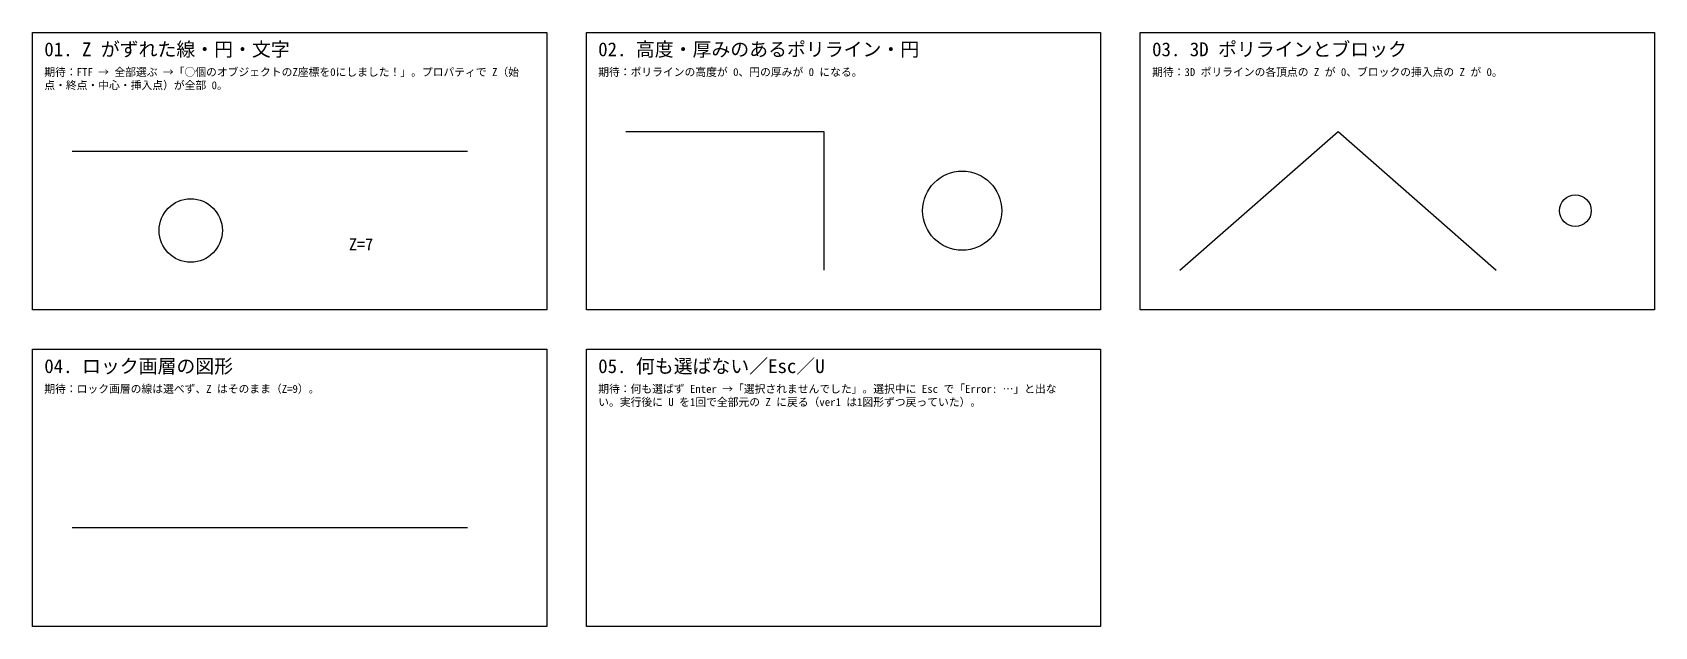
# Model space of a CAD drawing. Header units: millimetres. Extents: x 0 to 410, y -150 to 0.
import ezdxf

# ---------------------------------------------------------------- set-up
doc = ezdxf.new("R2010")
doc.units = ezdxf.units.MM
for name, color, linetype in [('TEST_区画', 9, 'Continuous'), ('TEST_見出し', 8, 'Continuous'), ('ロック', 1, 'Continuous'), ('図形', 4, 'Continuous')]:
    doc.layers.add(name, color=color, linetype=linetype)
doc.styles.add('TEST_JP', font='msgothic.ttc')

# ---------------------------------------------------------------- blocks, each defined once
blk = doc.blocks.new('記号')
blk.add_circle((0, 0), 4)

msp = doc.modelspace()

# ---------------------------------------------------------------- linework, layer by layer
at = {"layer": 'TEST_区画'}
for points in [[(0, 0), (130, 0), (130, -70), (0, -70)], [(140, 0), (270, 0), (270, -70), (140, -70)], [(280, 0), (410, 0), (410, -70), (280, -70)], [(0, -80), (130, -80), (130, -150), (0, -150)], [(140, -80), (270, -80), (270, -150), (140, -150)]]:
    msp.add_lwpolyline(points, close=True, dxfattribs=at)
at = {"layer": 'ロック'}
msp.add_line((10, -125, 9), (110, -125, 9), dxfattribs=at)
at = {"layer": '図形'}
msp.add_line((10, -30, 5), (110, -30, -3), dxfattribs=at)
at = {"layer": '図形', "elevation": 20}
msp.add_lwpolyline([(150, -25), (200, -25), (200, -60)], dxfattribs=at)
at = {"layer": '図形'}
msp.add_polyline3d([(290, -60, 0), (330, -25, 10), (370, -60, -5)], dxfattribs=at)
for centre, radius in [((235, -45), 10), ((40, -50, 12.5), 8)]:
    msp.add_circle(centre, radius, dxfattribs=at)

# ---------------------------------------------------------------- block references
msp.add_blockref('記号', (390, -45, 30), dxfattribs=at)

# ---------------------------------------------------------------- texts
at = {"layer": 'TEST_見出し', "style": 'TEST_JP'}
for s, p in [('01. Z がずれた線・円・文字', (3, -6)), ('02. 高度・厚みのあるポリライン・円', (143, -6)), ('03. 3D ポリラインとブロック', (283, -6)), ('05. 何も選ばない／Esc／U', (143, -86)), ('04. ロック画層の図形', (3, -86))]:
    msp.add_text(s, height=3.5, dxfattribs=at).set_placement(p)
at = {"layer": 'TEST_見出し', "char_height": 2, "width": 120, "attachment_point": 1, "style": 'TEST_JP'}
for s, insert in [('期待：FTF → 全部選ぶ →「○個のオブジェクトのZ座標を0にしました！」。プロパティで Z（始点・終点・中心・挿入点）が全部 0。', (3, -9)), ('期待：ポリラインの高度が 0、円の厚みが 0 になる。', (143, -9)), ('期待：3D ポリラインの各頂点の Z が 0、ブロックの挿入点の Z が 0。', (283, -9)), ('期待：ロック画層の線は選べず、Z はそのまま（Z=9）。', (3, -89)), ('期待：何も選ばず Enter →「選択されませんでした」。選択中に Esc で「Error: …」と出ない。実行後に U を1回で全部元の Z に戻る（ver1 は1図形ずつ戻っていた）。', (143, -89))]:
    msp.add_mtext(s, dxfattribs=dict(at, insert=insert))
at = {"layer": '図形'}
msp.add_text('Z=7', height=3, dxfattribs=at).set_placement((80, -55, 7))

doc.saveas('drawing.dxf')
